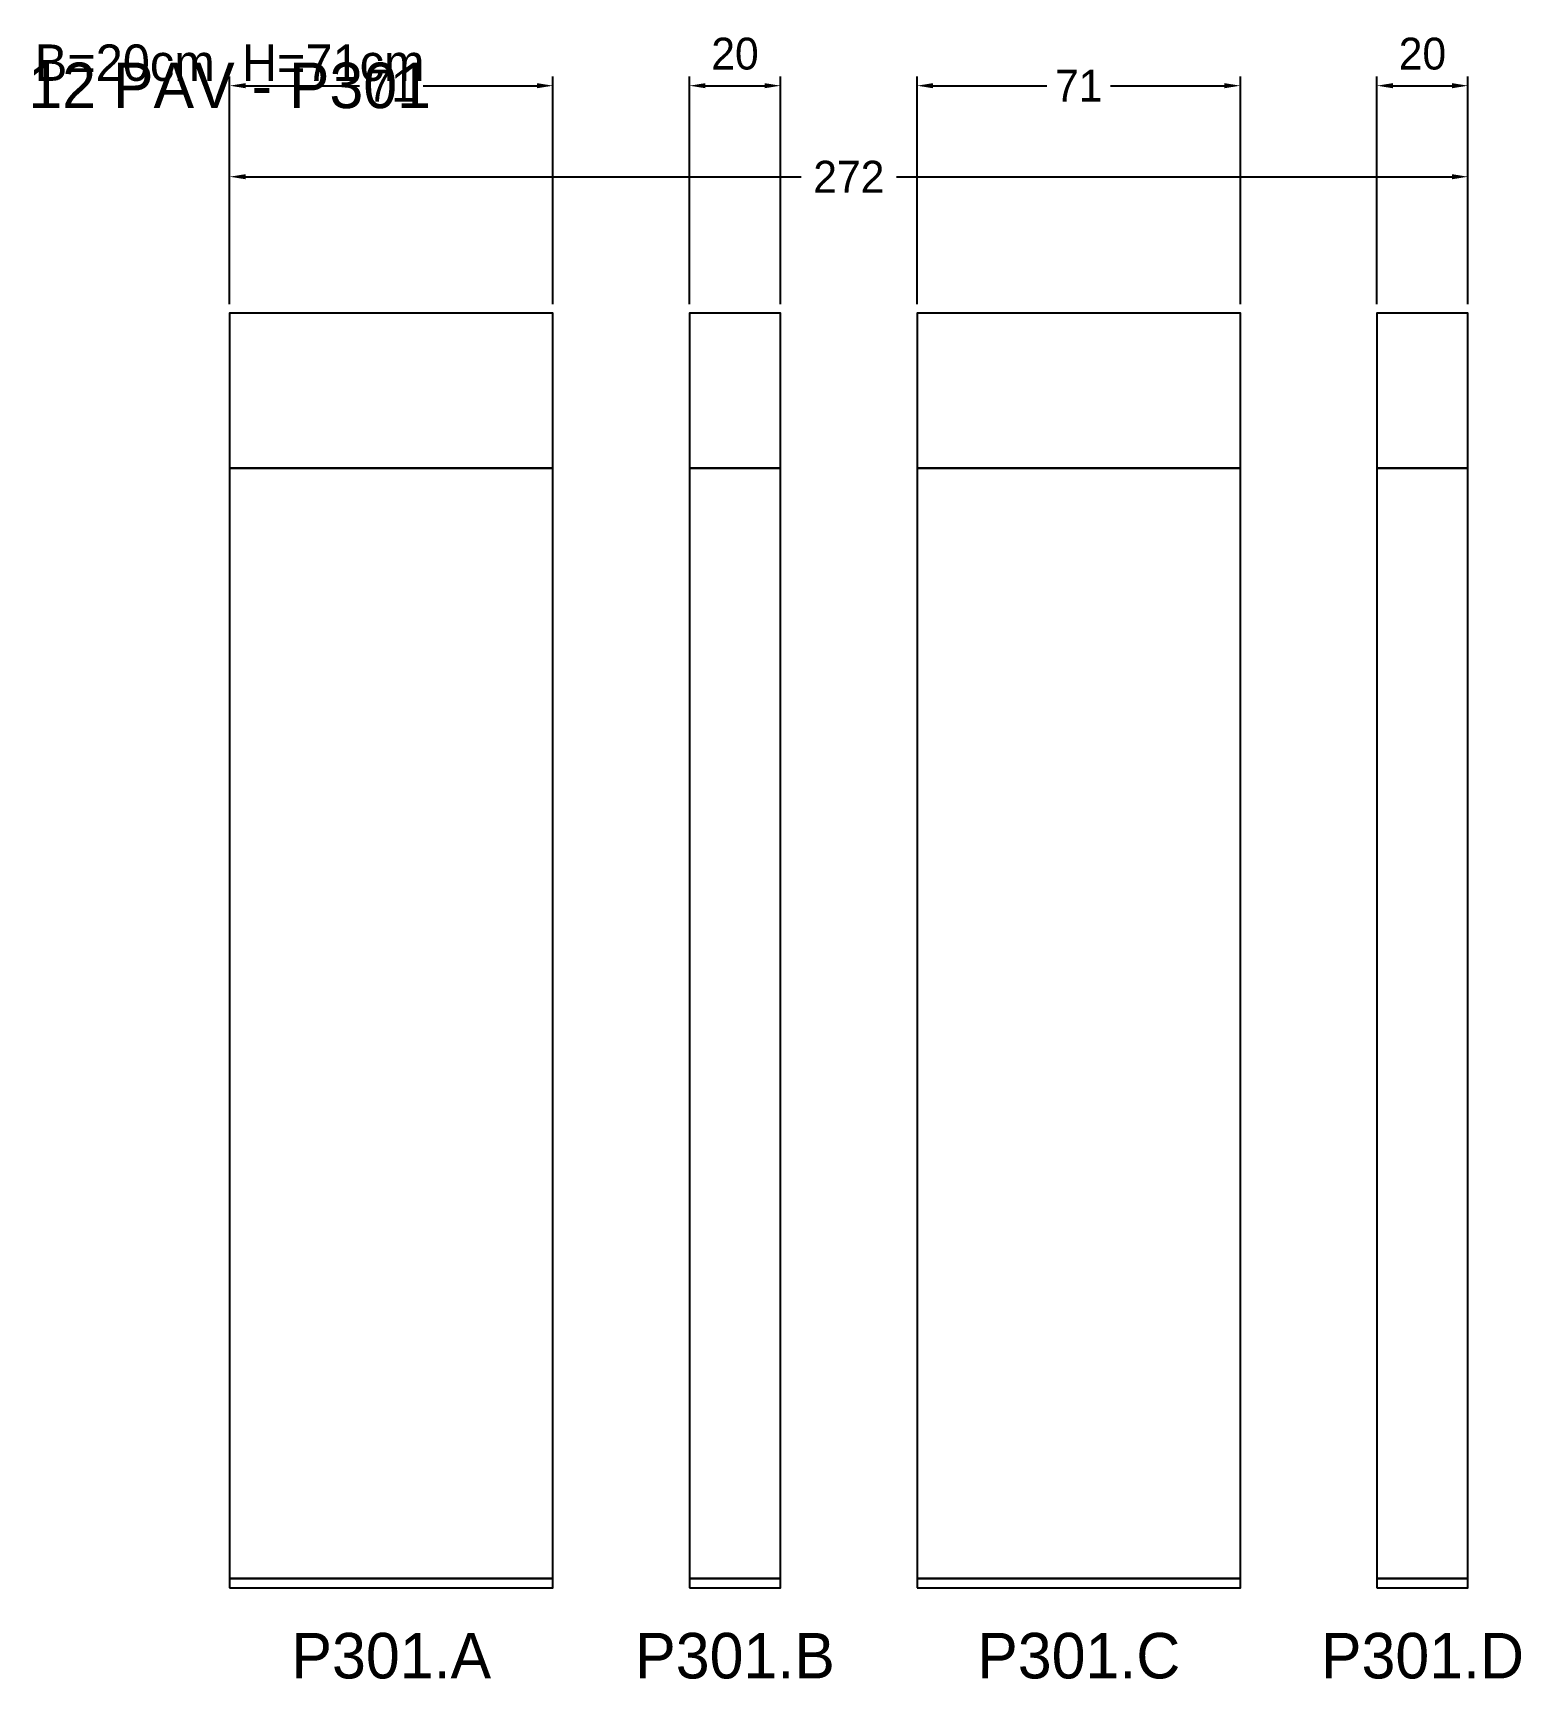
# Model space of a CAD drawing. Header units: metres. Extents: x -43 to 284, y -20 to 342.
import ezdxf

# ---------------------------------------------------------------- set-up
doc = ezdxf.new("R2010")
doc.units = ezdxf.units.M
for name, color, linetype in [('COTA', 3, 'Continuous'), ('Cota Secao (2x)', 3, 'Continuous'), ('NOMENCLATURA', 1, 'Continuous'), ('Paineis', 7, 'Continuous'), ('Texto Secao', 2, 'Continuous')]:
    doc.layers.add(name, color=color, linetype=linetype)
doc.dimstyles.new('COTA', dxfattribs={"dimtxt": 7, "dimasz": 3.5, "dimexe": 2, "dimexo": 2, "dimgap": 1.5, "dimtad": 1, "dimdec": 1, "dimcen": 2.5, "dimclrd": 3, "dimclre": 3, "dimclrt": 3, "dimazin": 3, "dimtfac": 1, "dimtmove": 0, "dimatfit": 3})

# ---------------------------------------------------------------- blocks, each defined once
blk = doc.blocks.new('_CLOSEDFILLED')
at = {"color": 0, "linetype": 'BYBLOCK'}
blk.add_solid([(-1, 0.16), (0, 0), (-1, -0.16)], dxfattribs=at)
blk = doc.blocks.new('*D1')
at = {"color": 3}
for p, q in [((0, 282), (0, 312)), ((272, 282), (272, 312)), ((3.5, 310), (125.5, 310)), ((146.5, 310), (268.5, 310))]:
    blk.add_line(p, q, dxfattribs=at)
at = {"layer": 'Defpoints'}
for p in [(0, 310), (0, 280), (272, 280)]:
    blk.add_point(p, dxfattribs=at)
at = {"layer": 'COTA', "color": 3, "xscale": 3.5, "yscale": 3.5, "rotation": 180}
blk.add_blockref('_CLOSEDFILLED', (0, 310), dxfattribs=at)
at = {"layer": 'COTA', "color": 3, "xscale": 3.5, "yscale": 3.5}
blk.add_blockref('_CLOSEDFILLED', (272, 310), dxfattribs=at)
at = {"layer": 'COTA', "color": 3, "insert": (136, 310), "char_height": 7, "attachment_point": 5}
blk.add_mtext('272', dxfattribs=at)
blk = doc.blocks.new('*D2')
at = {"color": 3}
for p, q in [((0, 282), (0, 332)), ((3.5, 330), (28.5, 330)), ((42.5, 330), (67.5, 330)), ((71, 282), (71, 332))]:
    blk.add_line(p, q, dxfattribs=at)
at = {"layer": 'Defpoints'}
for p in [(0, 330), (0, 280), (71, 280)]:
    blk.add_point(p, dxfattribs=at)
at = {"layer": 'COTA', "color": 3, "xscale": 3.5, "yscale": 3.5, "rotation": 180}
blk.add_blockref('_CLOSEDFILLED', (0, 330), dxfattribs=at)
at = {"layer": 'COTA', "color": 3, "xscale": 3.5, "yscale": 3.5}
blk.add_blockref('_CLOSEDFILLED', (71, 330), dxfattribs=at)
at = {"layer": 'COTA', "color": 3, "insert": (35.5, 330), "char_height": 7, "attachment_point": 5}
blk.add_mtext('71', dxfattribs=at)
blk = doc.blocks.new('*D3')
at = {"color": 3}
for p, q in [((101, 282), (101, 332)), ((104.5, 330), (117.5, 330)), ((121, 282), (121, 332))]:
    blk.add_line(p, q, dxfattribs=at)
at = {"layer": 'Defpoints'}
for p in [(101, 330), (101, 280), (121, 280)]:
    blk.add_point(p, dxfattribs=at)
at = {"layer": 'COTA', "color": 3, "xscale": 3.5, "yscale": 3.5, "rotation": 180}
blk.add_blockref('_CLOSEDFILLED', (101, 330), dxfattribs=at)
at = {"layer": 'COTA', "color": 3, "xscale": 3.5, "yscale": 3.5}
blk.add_blockref('_CLOSEDFILLED', (121, 330), dxfattribs=at)
at = {"layer": 'COTA', "color": 3, "insert": (111, 337), "char_height": 7, "attachment_point": 5}
blk.add_mtext('20', dxfattribs=at)
blk = doc.blocks.new('*D4')
at = {"color": 3}
for p, q in [((151, 282), (151, 332)), ((154.5, 330), (179.5, 330)), ((193.5, 330), (218.5, 330)), ((222, 282), (222, 332))]:
    blk.add_line(p, q, dxfattribs=at)
at = {"layer": 'Defpoints'}
for p in [(151, 330), (151, 280), (222, 280)]:
    blk.add_point(p, dxfattribs=at)
at = {"layer": 'COTA', "color": 3, "xscale": 3.5, "yscale": 3.5, "rotation": 180}
blk.add_blockref('_CLOSEDFILLED', (151, 330), dxfattribs=at)
at = {"layer": 'COTA', "color": 3, "xscale": 3.5, "yscale": 3.5}
blk.add_blockref('_CLOSEDFILLED', (222, 330), dxfattribs=at)
at = {"layer": 'COTA', "color": 3, "insert": (186.5, 330), "char_height": 7, "attachment_point": 5}
blk.add_mtext('71', dxfattribs=at)
blk = doc.blocks.new('*D5')
at = {"color": 3}
for p, q in [((252, 282), (252, 332)), ((255.5, 330), (268.5, 330)), ((272, 282), (272, 332))]:
    blk.add_line(p, q, dxfattribs=at)
at = {"layer": 'Defpoints'}
for p in [(252, 330), (252, 280), (272, 280)]:
    blk.add_point(p, dxfattribs=at)
at = {"layer": 'COTA', "color": 3, "xscale": 3.5, "yscale": 3.5, "rotation": 180}
blk.add_blockref('_CLOSEDFILLED', (252, 330), dxfattribs=at)
at = {"layer": 'COTA', "color": 3, "xscale": 3.5, "yscale": 3.5}
blk.add_blockref('_CLOSEDFILLED', (272, 330), dxfattribs=at)
at = {"layer": 'COTA', "color": 3, "insert": (262, 337), "char_height": 7, "attachment_point": 5}
blk.add_mtext('20', dxfattribs=at)

msp = doc.modelspace()

# ---------------------------------------------------------------- linework, layer by layer
at = {"layer": 'Paineis'}
for points in [[(0, 246), (71, 246), (71, 280), (0, 280)], [(101, 246), (121, 246), (121, 280), (101, 280)], [(151, 246), (222, 246), (222, 280), (151, 280)], [(252, 246), (272, 246), (272, 280), (252, 280)], [(0, 2), (71, 2), (71, 246), (0, 246)], [(101, 2), (121, 2), (121, 246), (101, 246)], [(151, 2), (222, 2), (222, 246), (151, 246)], [(252, 2), (272, 2), (272, 246), (252, 246)], [(0, 0), (71, 0), (71, 2), (0, 2)], [(101, 0), (121, 0), (121, 2), (101, 2)], [(151, 0), (222, 0), (222, 2), (151, 2)], [(252, 0), (272, 0), (272, 2), (252, 2)]]:
    msp.add_lwpolyline(points, close=True, dxfattribs=at)

# ---------------------------------------------------------------- texts
at = {"layer": 'Cota Secao (2x)', "insert": (0, 335), "char_height": 8, "width": 292, "attachment_point": 5}
msp.add_mtext('B=20cm  H=71cm', dxfattribs=at)
at = {"layer": 'NOMENCLATURA', "insert": (0, 330), "char_height": 10, "width": 300, "attachment_point": 5}
msp.add_mtext('12 PAV - P301', dxfattribs=at)
at = {"layer": 'Texto Secao', "char_height": 10, "attachment_point": 5}
for s, insert, width in [('P301.A', (35.5, -15), 91), ('P301.B', (111, -15), 40), ('P301.C', (186.5, -15), 91), ('P301.D', (262, -15), 40)]:
    msp.add_mtext(s, dxfattribs=dict(at, insert=insert, width=width))

# ---------------------------------------------------------------- dimensions: what is measured, and where the dimension line sits
at = {"layer": 'COTA'}
for base, p1, p2, picture, middle in [((101, 330), (101, 280), (121, 280), '*D3', (111, 337)), ((252, 330), (252, 280), (272, 280), '*D5', (262, 337)), ((0, 330), (0, 280), (71, 280), '*D2', (35.5, 330)), ((151, 330), (151, 280), (222, 280), '*D4', (186.5, 330)), ((0, 310), (0, 280), (272, 280), '*D1', (136, 310))]:
    dim = msp.add_linear_dim(base=base, p1=p1, p2=p2, dimstyle='COTA', dxfattribs=at)
    dim.commit()
    dim.dimension.update_dxf_attribs({"geometry": picture, "text_midpoint": middle})

doc.saveas('drawing.dxf')
